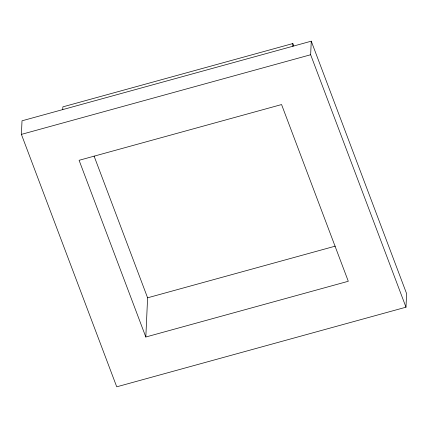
<?xml version="1.0" encoding="UTF-8"?>
<svg xmlns="http://www.w3.org/2000/svg" width="428" height="428" viewBox="0 0 428 428"><rect width="100%" height="100%" fill="white"/><g stroke="black" fill="none" stroke-linecap="round" stroke-linejoin="round"><path stroke-width="0.64" d="M21.4 134.381L22.015 120.808L311.268 41.179L406.6 293.619L405.985 307.192L116.732 386.821L21.4 134.381L310.653 54.747L311.268 41.179M62.756 109.498L62.873 106.861L292.827 43.554L293.774 46.053M145.82 337.013L79.089 160.302L281.565 104.56L348.296 281.271L145.82 337.013L147.601 297.808L94.074 156.065M292.709 46.192L292.827 43.554M147.601 297.808L335.29 246.137M310.653 54.747L405.985 307.192"/></g></svg>
